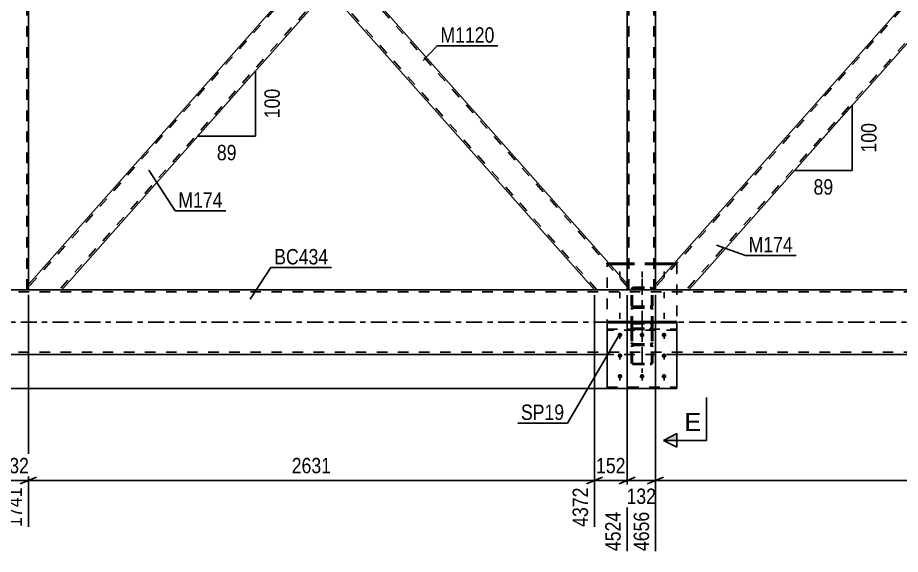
# Model space of a CAD drawing. Header units: millimetres. Extents: x 0 to 841, y 0 to 594.
# Drawn here: x 82.3 to 246.4, y 267.9 to 367.6 of the extents above; entities that cross this region are included whole.
import ezdxf

# ---------------------------------------------------------------- set-up
doc = ezdxf.new("R2010")
doc.units = ezdxf.units.MM
doc.linetypes.add('DXK_LINE_DOT2', pattern=[3.9198, 1.9599, -1.9599])
doc.linetypes.add('DXK_LINE_DOT3', pattern=[5.9187, 2.979, -0.9799, 0.9799, -0.9799])
doc.styles.add('Arial', font='ARIAL.TTF', dxfattribs={"height": 0.2})
doc.styles.add('Arial Narrow', font='ARIALN.TTF', dxfattribs={"height": 0.2})

# ---------------------------------------------------------------- blocks, each defined once
blk = doc.blocks.new('Part-761549750-4733 - 4491')
at = {"color": 7, "linetype": 'DXK_LINE_DOT2'}
for p, q in [((191.88, 309.52), (191.88, 321.95)), ((192.22, 321.95), (191.88, 321.95)), ((192.42, 321.73), (191.88, 321.73)), ((200.89, 321.95), (195.61, 321.95)), ((200.89, 321.73), (195.61, 321.73)), ((204.88, 321.73), (204.2, 321.73)), ((204.88, 321.95), (204.39, 321.95)), ((204.88, 321.95), (204.88, 309.52)), ((191.88, 309.74), (204.88, 309.74)), ((204.88, 309.52), (191.88, 309.52))]:
    blk.add_line(p, q, dxfattribs=at)
at = {"color": 2, "linetype": 'Continuous'}
for p, q in [((195.61, 321.95), (192.22, 321.95)), ((195.61, 321.73), (192.42, 321.73)), ((204.39, 321.95), (200.89, 321.95)), ((204.2, 321.73), (200.89, 321.73))]:
    blk.add_line(p, q, dxfattribs=at)
blk = doc.blocks.new('Part-761549750-4563 - 4491')
at = {"color": 2, "linetype": 'Continuous'}
for p, q in [((204.88, 311.11), (191.88, 311.11)), ((191.88, 311.11), (191.88, 298.68)), ((191.88, 310.89), (204.88, 310.89)), ((204.88, 298.68), (204.88, 311.11)), ((191.88, 298.68), (204.88, 298.68))]:
    blk.add_line(p, q, dxfattribs=at)
at = {"color": 7, "linetype": 'DXK_LINE_DOT2'}
blk.add_line((191.88, 298.9), (204.88, 298.9), dxfattribs=at)
blk = doc.blocks.new('Bolt-761549750-4525 - 4491')
at = {"linetype": 'Continuous'}
for points in [[(194.28, 309.05), (194.37, 309.04), (194.46, 309.02), (194.54, 308.97), (194.61, 308.91), (194.66, 308.84), (194.7, 308.77), (194.72, 308.68), (194.72, 308.59), (194.7, 308.51), (194.66, 308.43), (194.61, 308.36), (194.54, 308.3), (194.46, 308.26), (194.37, 308.23), (194.28, 308.22), (194.19, 308.23), (194.1, 308.26), (194.02, 308.3), (193.95, 308.36), (193.9, 308.43), (193.86, 308.51), (193.84, 308.59), (193.84, 308.68), (193.86, 308.77), (193.9, 308.84), (193.95, 308.91), (194.02, 308.97), (194.1, 309.02), (194.19, 309.04)], [(198.38, 309.05), (198.47, 309.04), (198.56, 309.02), (198.64, 308.97), (198.71, 308.91), (198.76, 308.84), (198.8, 308.77), (198.82, 308.68), (198.82, 308.59), (198.8, 308.51), (198.76, 308.43), (198.71, 308.36), (198.64, 308.3), (198.56, 308.26), (198.47, 308.23), (198.38, 308.22), (198.29, 308.23), (198.2, 308.26), (198.12, 308.3), (198.05, 308.36), (198, 308.43), (197.96, 308.51), (197.94, 308.59), (197.94, 308.68), (197.96, 308.77), (198, 308.84), (198.05, 308.91), (198.12, 308.97), (198.2, 309.02), (198.29, 309.04)], [(202.48, 309.05), (202.57, 309.04), (202.66, 309.02), (202.74, 308.97), (202.81, 308.91), (202.86, 308.84), (202.9, 308.77), (202.92, 308.68), (202.92, 308.59), (202.9, 308.51), (202.86, 308.43), (202.81, 308.36), (202.74, 308.3), (202.66, 308.26), (202.57, 308.23), (202.48, 308.22), (202.39, 308.23), (202.3, 308.26), (202.22, 308.3), (202.15, 308.36), (202.1, 308.43), (202.06, 308.51), (202.04, 308.59), (202.04, 308.68), (202.06, 308.77), (202.1, 308.84), (202.15, 308.91), (202.22, 308.97), (202.3, 309.02), (202.39, 309.04)], [(194.28, 305.2), (194.37, 305.19), (194.46, 305.16), (194.54, 305.12), (194.61, 305.06), (194.66, 304.99), (194.7, 304.91), (194.72, 304.83), (194.72, 304.74), (194.7, 304.66), (194.66, 304.58), (194.61, 304.51), (194.54, 304.45), (194.46, 304.41), (194.37, 304.38), (194.28, 304.37), (194.19, 304.38), (194.1, 304.41), (194.02, 304.45), (193.95, 304.51), (193.9, 304.58), (193.86, 304.66), (193.84, 304.74), (193.84, 304.83), (193.86, 304.91), (193.9, 304.99), (193.95, 305.06), (194.02, 305.12), (194.1, 305.16), (194.19, 305.19)], [(202.48, 305.2), (202.57, 305.19), (202.66, 305.16), (202.74, 305.12), (202.81, 305.06), (202.86, 304.99), (202.9, 304.91), (202.92, 304.83), (202.92, 304.74), (202.9, 304.66), (202.86, 304.58), (202.81, 304.51), (202.74, 304.45), (202.66, 304.41), (202.57, 304.38), (202.48, 304.37), (202.39, 304.38), (202.3, 304.41), (202.22, 304.45), (202.15, 304.51), (202.1, 304.58), (202.06, 304.66), (202.04, 304.74), (202.04, 304.83), (202.06, 304.91), (202.1, 304.99), (202.15, 305.06), (202.22, 305.12), (202.3, 305.16), (202.39, 305.19)], [(194.28, 301.35), (194.37, 301.34), (194.46, 301.31), (194.54, 301.27), (194.61, 301.21), (194.66, 301.14), (194.7, 301.06), (194.72, 300.98), (194.72, 300.89), (194.7, 300.8), (194.66, 300.73), (194.61, 300.66), (194.54, 300.6), (194.46, 300.55), (194.37, 300.53), (194.28, 300.52), (194.19, 300.53), (194.1, 300.55), (194.02, 300.6), (193.95, 300.66), (193.9, 300.73), (193.86, 300.8), (193.84, 300.89), (193.84, 300.98), (193.86, 301.06), (193.9, 301.14), (193.95, 301.21), (194.02, 301.27), (194.1, 301.31), (194.19, 301.34)], [(198.38, 301.35), (198.47, 301.34), (198.56, 301.31), (198.64, 301.27), (198.71, 301.21), (198.76, 301.14), (198.8, 301.06), (198.82, 300.98), (198.82, 300.89), (198.8, 300.8), (198.76, 300.73), (198.71, 300.66), (198.64, 300.6), (198.56, 300.55), (198.47, 300.53), (198.38, 300.52), (198.29, 300.53), (198.2, 300.55), (198.12, 300.6), (198.05, 300.66), (198, 300.73), (197.96, 300.8), (197.94, 300.89), (197.94, 300.98), (197.96, 301.06), (198, 301.14), (198.05, 301.21), (198.12, 301.27), (198.2, 301.31), (198.29, 301.34)], [(202.48, 301.35), (202.57, 301.34), (202.66, 301.31), (202.74, 301.27), (202.81, 301.21), (202.86, 301.14), (202.9, 301.06), (202.92, 300.98), (202.92, 300.89), (202.9, 300.8), (202.86, 300.73), (202.81, 300.66), (202.74, 300.6), (202.66, 300.55), (202.57, 300.53), (202.48, 300.52), (202.39, 300.53), (202.3, 300.55), (202.22, 300.6), (202.15, 300.66), (202.1, 300.73), (202.06, 300.8), (202.04, 300.89), (202.04, 300.98), (202.06, 301.06), (202.1, 301.14), (202.15, 301.21), (202.22, 301.27), (202.3, 301.31), (202.39, 301.34)]]:
    blk.add_hatch(color=1, dxfattribs=at).paths.add_polyline_path(points)
at = {"color": 1, "linetype": 'Continuous'}
for p, q in [((194.28, 309.03), (194.28, 307.9)), ((198.38, 309.03), (198.38, 307.9)), ((202.48, 309.03), (202.48, 307.9)), ((194.28, 305.18), (194.28, 304.05)), ((202.48, 305.18), (202.48, 304.05)), ((194.28, 301.33), (194.28, 300.19)), ((198.38, 301.33), (198.38, 300.19)), ((202.48, 301.33), (202.48, 300.19))]:
    blk.add_line(p, q, dxfattribs=at)
blk = doc.blocks.new('Bolt-761549750-4527 - 4491')
at = {"color": 1, "linetype": 'DXK_LINE_DOT2'}
for p, q in [((194.28, 319.3), (194.28, 320.44)), ((198.38, 319.3), (198.38, 320.44)), ((202.48, 319.3), (202.48, 320.44)), ((194.28, 315.45), (194.28, 316.58)), ((202.48, 315.45), (202.48, 316.58)), ((194.28, 311.6), (194.28, 312.73)), ((198.38, 311.6), (198.38, 312.73)), ((202.48, 311.6), (202.48, 312.73))]:
    blk.add_line(p, q, dxfattribs=at)
blk = doc.blocks.new('Part-761549750-4651 - 4491')
at = {"color": 7, "linetype": 'DXK_LINE_DOT3'}
blk.add_line((198.38, 312.28), (198.38, 301.58), dxfattribs=at)
at = {"color": 7, "linetype": 'DXK_LINE_DOT2'}
for p, q in [((196.38, 310.48), (196.42, 310.67)), ((196.38, 303.58), (196.38, 310.48)), ((196.64, 310.57), (196.62, 310.48)), ((196.62, 303.58), (196.62, 310.48)), ((196.69, 310.66), (196.64, 310.57)), ((196.68, 310.95), (196.86, 310.99)), ((196.77, 310.71), (196.69, 310.66)), ((196.86, 310.73), (196.77, 310.71)), ((196.86, 310.99), (199.9, 310.99)), ((196.86, 310.73), (199.9, 310.73)), ((199.9, 310.99), (200.08, 310.95)), ((199.99, 310.71), (199.9, 310.73)), ((200.07, 310.66), (199.99, 310.71)), ((200.12, 310.57), (200.07, 310.66)), ((200.14, 310.48), (200.12, 310.57)), ((200.14, 303.58), (200.14, 310.48)), ((200.34, 310.67), (200.38, 310.48)), ((200.38, 303.58), (200.38, 310.48)), ((196.42, 307.05), (196.38, 307.24)), ((196.62, 307.24), (196.64, 307.14)), ((196.64, 307.14), (196.69, 307.06)), ((196.69, 307.06), (196.77, 307.01)), ((196.77, 307.01), (196.86, 306.99)), ((196.86, 306.99), (199.9, 306.99)), ((199.9, 306.99), (199.99, 307.01)), ((199.99, 307.01), (200.07, 307.06)), ((200.07, 307.06), (200.12, 307.14)), ((200.12, 307.14), (200.14, 307.24)), ((200.38, 307.24), (200.34, 307.05)), ((196.42, 306.6), (196.38, 306.43)), ((196.52, 306.75), (196.42, 306.6)), ((196.68, 306.85), (196.52, 306.75)), ((196.62, 306.43), (196.64, 306.52)), ((196.64, 306.52), (196.69, 306.59)), ((196.86, 306.88), (196.68, 306.85)), ((196.86, 306.73), (196.68, 306.77)), ((196.69, 306.59), (196.77, 306.64)), ((196.77, 306.64), (196.86, 306.66)), ((196.86, 306.88), (199.9, 306.88)), ((196.86, 306.73), (199.9, 306.73)), ((196.86, 306.66), (199.9, 306.66)), ((200.08, 306.85), (199.9, 306.88)), ((200.08, 306.77), (199.9, 306.73)), ((199.9, 306.66), (199.99, 306.64)), ((199.99, 306.64), (200.07, 306.59)), ((200.07, 306.59), (200.12, 306.52)), ((200.24, 306.75), (200.08, 306.85)), ((200.12, 306.52), (200.14, 306.43)), ((200.34, 306.6), (200.24, 306.75)), ((200.38, 306.43), (200.34, 306.6)), ((196.38, 303.58), (196.42, 303.4)), ((196.42, 303.4), (196.52, 303.26)), ((196.52, 303.26), (196.68, 303.16)), ((196.64, 303.49), (196.62, 303.58)), ((196.69, 303.42), (196.64, 303.49)), ((196.68, 303.16), (196.86, 303.12)), ((196.77, 303.37), (196.69, 303.42)), ((196.86, 303.35), (196.77, 303.37)), ((196.86, 303.35), (199.9, 303.35)), ((196.86, 303.12), (199.9, 303.12)), ((199.99, 303.37), (199.9, 303.35)), ((199.9, 303.12), (200.08, 303.16)), ((200.07, 303.42), (199.99, 303.37)), ((200.12, 303.49), (200.07, 303.42)), ((200.08, 303.16), (200.24, 303.26)), ((200.14, 303.58), (200.12, 303.49)), ((200.24, 303.26), (200.34, 303.4)), ((200.34, 303.4), (200.38, 303.58))]:
    blk.add_line(p, q, dxfattribs=at)
for centre, start, end in [((196.88, 310.5), 114.3191, 159.2408), ((199.88, 310.5), 20.7575, 65.6792), ((196.88, 307.22), 200.7575, 245.6792), ((199.88, 307.22), 294.3191, 339.2408)]:
    blk.add_arc(centre, 0.496, start, end, dxfattribs=at)
blk = doc.blocks.new('Part-761549750-4541 - 4491')
at = {"color": 2, "linetype": 'Continuous'}
for p, q in [((558.69, 317.03), (71.01, 317.03)), ((191.88, 305.03), (71.01, 305.03)), ((425.21, 305.03), (204.88, 305.03))]:
    blk.add_line(p, q, dxfattribs=at)
at = {"color": 7, "linetype": 'DXK_LINE_DOT2'}
for p, q in [((558.69, 316.63), (71.01, 316.63)), ((558.69, 305.43), (71.01, 305.43)), ((204.88, 305.03), (191.88, 305.03))]:
    blk.add_line(p, q, dxfattribs=at)
at = {"color": 7, "linetype": 'DXK_LINE_DOT3'}
blk.add_line((71.01, 311.03), (558.69, 311.03), dxfattribs=at)
blk = doc.blocks.new('Part-761549750-4570 - 4491')
at = {"color": 7, "linetype": 'DXK_LINE_DOT3'}
blk.add_line((198.38, 319.05), (198.38, 308.35), dxfattribs=at)
at = {"color": 7, "linetype": 'DXK_LINE_DOT2'}
for p, q in [((196.38, 317.05), (196.42, 317.23)), ((196.38, 310.15), (196.38, 317.05)), ((196.42, 317.23), (196.52, 317.37)), ((196.52, 317.37), (196.68, 317.47)), ((196.64, 317.14), (196.62, 317.05)), ((196.62, 310.15), (196.62, 317.05)), ((196.69, 317.21), (196.64, 317.14)), ((196.68, 317.47), (196.86, 317.51)), ((196.77, 317.26), (196.69, 317.21)), ((196.86, 317.28), (196.77, 317.26)), ((196.86, 317.51), (199.9, 317.51)), ((196.86, 317.28), (199.9, 317.28)), ((199.9, 317.51), (200.08, 317.47)), ((199.99, 317.26), (199.9, 317.28)), ((200.07, 317.21), (199.99, 317.26)), ((200.12, 317.14), (200.07, 317.21)), ((200.08, 317.47), (200.24, 317.37)), ((200.14, 317.05), (200.12, 317.14)), ((200.14, 310.15), (200.14, 317.05)), ((200.24, 317.37), (200.34, 317.23)), ((200.34, 317.23), (200.38, 317.05)), ((200.38, 310.15), (200.38, 317.05)), ((196.42, 314.02), (196.38, 314.2)), ((196.42, 313.58), (196.38, 313.39)), ((196.52, 313.88), (196.42, 314.02)), ((196.68, 313.78), (196.52, 313.88)), ((196.62, 314.2), (196.64, 314.11)), ((196.64, 314.11), (196.69, 314.04)), ((196.64, 313.49), (196.69, 313.57)), ((196.86, 313.9), (196.68, 313.86)), ((196.86, 313.75), (196.68, 313.78)), ((196.69, 314.04), (196.77, 313.99)), ((196.69, 313.57), (196.77, 313.62)), ((196.77, 313.99), (196.86, 313.97)), ((196.77, 313.62), (196.86, 313.64)), ((196.86, 313.97), (199.9, 313.97)), ((196.86, 313.9), (199.9, 313.9)), ((196.86, 313.75), (199.9, 313.75)), ((196.86, 313.64), (199.9, 313.64)), ((199.9, 313.97), (199.99, 313.99)), ((200.08, 313.86), (199.9, 313.9)), ((200.08, 313.78), (199.9, 313.75)), ((199.9, 313.64), (199.99, 313.62)), ((199.99, 313.99), (200.07, 314.04)), ((199.99, 313.62), (200.07, 313.57)), ((200.07, 314.04), (200.12, 314.11)), ((200.07, 313.57), (200.12, 313.49)), ((200.24, 313.88), (200.08, 313.78)), ((200.12, 314.11), (200.14, 314.2)), ((200.34, 314.02), (200.24, 313.88)), ((200.38, 314.2), (200.34, 314.02)), ((200.38, 313.39), (200.34, 313.58)), ((196.62, 313.39), (196.64, 313.49)), ((200.12, 313.49), (200.14, 313.39)), ((196.38, 310.15), (196.42, 309.96)), ((196.64, 310.06), (196.62, 310.15)), ((196.69, 309.97), (196.64, 310.06)), ((196.68, 309.68), (196.86, 309.64)), ((196.77, 309.92), (196.69, 309.97)), ((196.86, 309.9), (196.77, 309.92)), ((196.86, 309.9), (199.9, 309.9)), ((196.86, 309.64), (199.9, 309.64)), ((199.99, 309.92), (199.9, 309.9)), ((199.9, 309.64), (200.08, 309.68)), ((200.07, 309.97), (199.99, 309.92)), ((200.12, 310.06), (200.07, 309.97)), ((200.14, 310.15), (200.12, 310.06)), ((200.34, 309.96), (200.38, 310.15))]:
    blk.add_line(p, q, dxfattribs=at)
for centre, start, end in [((196.88, 313.41), 114.3191, 159.2408), ((199.88, 313.41), 20.7575, 65.6792), ((196.88, 310.13), 200.7575, 245.6792), ((199.88, 310.13), 294.3191, 339.2408)]:
    blk.add_arc(centre, 0.496, start, end, dxfattribs=at)
blk = doc.blocks.new('Part-761549750-4681 - 4491')
at = {"color": 2, "linetype": 'Continuous'}
for p, q in [((79.01, 317.03), (79.01, 436.63)), ((84.29, 318), (84.29, 435.68))]:
    blk.add_line(p, q, dxfattribs=at)
at = {"color": 7, "linetype": 'DXK_LINE_DOT2'}
for p, q in [((79.01, 436.63), (84.29, 436.63)), ((79.33, 317.03), (79.33, 436.63)), ((83.97, 317.03), (83.97, 436.63)), ((84.29, 435.68), (84.29, 436.63)), ((84.29, 317.03), (79.01, 317.03)), ((84.29, 317.03), (84.29, 318))]:
    blk.add_line(p, q, dxfattribs=at)
blk = doc.blocks.new('Part-761549750-4644 - 4491')
at = {"color": 2, "linetype": 'Continuous'}
for p, q in [((139.98, 372.89), (143.51, 376.87)), ((143.51, 376.87), (195.61, 318.14)), ((189.54, 317.03), (139.98, 372.89)), ((195.61, 318.14), (195.61, 317.03))]:
    blk.add_line(p, q, dxfattribs=at)
at = {"color": 7, "linetype": 'DXK_LINE_DOT2'}
for p, q in [((195.61, 317.66), (143.29, 376.63)), ((140.19, 373.14), (140.21, 373.15)), ((189.96, 317.03), (140.19, 373.14)), ((195.61, 317.03), (189.54, 317.03))]:
    blk.add_line(p, q, dxfattribs=at)
blk = doc.blocks.new('Part-761549750-4666 - 4491')
at = {"color": 7, "linetype": 'DXK_LINE_DOT2'}
for p, q in [((200.89, 436.63), (195.61, 436.63)), ((195.61, 432.76), (195.61, 436.63)), ((195.93, 317.03), (195.93, 436.63)), ((200.57, 317.03), (200.57, 436.63)), ((200.89, 432.76), (200.89, 436.63)), ((195.61, 317.03), (195.61, 318.14)), ((200.89, 317.03), (195.61, 317.03)), ((200.89, 317.03), (200.89, 318))]:
    blk.add_line(p, q, dxfattribs=at)
at = {"color": 2, "linetype": 'Continuous'}
for p, q in [((195.61, 318.14), (195.61, 432.76)), ((200.89, 318), (200.89, 432.76))]:
    blk.add_line(p, q, dxfattribs=at)
blk = doc.blocks.new('Part-761549750-4706 - 4491')
at = {"color": 7, "linetype": 'DXK_LINE_DOT2'}
for p, q in [((306.42, 436.63), (200.89, 317.51)), ((306, 436.63), (312.21, 436.63)), ((312.21, 436.16), (206.65, 317.03)), ((256.54, 380.81), (253.02, 376.83)), ((260.07, 376.83), (256.54, 372.85)), ((200.88, 317.03), (200.89, 317.22)), ((207.08, 317.03), (200.88, 317.03)), ((200.89, 317.37), (200.89, 317.4)), ((200.89, 317.22), (200.89, 317.37))]:
    blk.add_line(p, q, dxfattribs=at)
at = {"color": 2, "linetype": 'Continuous'}
for p, q in [((256.54, 380.81), (306, 436.63)), ((312.21, 436.63), (312.21, 435.67)), ((312.21, 435.67), (260.07, 376.83)), ((253.02, 376.83), (200.89, 318)), ((256.54, 372.85), (207.08, 317.03)), ((200.89, 317.4), (200.88, 317.03)), ((200.89, 317.4), (200.89, 318))]:
    blk.add_line(p, q, dxfattribs=at)
blk = doc.blocks.new('Part-761549750-4721 - 4491')
at = {"color": 7, "linetype": 'DXK_LINE_DOT2'}
for p, q in [((189.82, 436.63), (84.29, 317.52)), ((189.4, 436.63), (195.61, 436.63)), ((195.61, 435.68), (195.61, 436.63)), ((195.61, 436.16), (90.05, 317.03)), ((195.61, 435.68), (193.03, 432.76)), ((136.45, 376.87), (139.98, 380.85)), ((143.51, 376.87), (139.98, 372.89)), ((84.28, 317.03), (84.29, 317.22)), ((90.48, 317.03), (84.28, 317.03)), ((84.29, 317.22), (84.29, 317.4))]:
    blk.add_line(p, q, dxfattribs=at)
at = {"color": 2, "linetype": 'Continuous'}
for p, q in [((139.98, 380.85), (189.4, 436.63)), ((193.03, 432.76), (143.51, 376.87)), ((84.29, 318), (136.45, 376.87)), ((139.98, 372.89), (90.48, 317.03)), ((84.29, 317.4), (84.28, 317.03)), ((84.29, 317.4), (84.29, 318))]:
    blk.add_line(p, q, dxfattribs=at)
blk = doc.blocks.new('StraightDimension-761549750-9946 - 4491')
at = {"color": 7, "linetype": 'Continuous'}
for p, q in [((189.54, 316.03), (189.54, 272.97)), ((195.61, 316.03), (195.61, 268.47)), ((188.04, 280.98), (191.04, 282.18)), ((189.54, 281.58), (195.61, 281.58)), ((197.11, 282.18), (194.11, 280.98))]:
    blk.add_line(p, q, dxfattribs=at)
at = {"color": 0}
blk.add_wipeout([(195.91, 282.33), (195.91, 286.53), (189.23, 286.53), (189.23, 282.33)], dxfattribs=at)
at = {"color": 0, "linetype": 'Continuous'}
blk.add_wipeout([(195.01, 276.38), (190.81, 276.38), (190.81, 267.87), (195.01, 267.87)], dxfattribs=at)
at = {"color": 3, "style": 'Arial Narrow'}
blk.add_text('152', height=2.863, dxfattribs=at).set_placement((189.83, 282.93))
at = {"color": 3, "linetype": 'Continuous', "style": 'Arial Narrow'}
blk.add_text('4524', height=2.863, rotation=90.0002, dxfattribs=at).set_placement((194.41, 268.47))
blk = doc.blocks.new('StraightDimension-761549750-9945 - 4491')
at = {"color": 7, "linetype": 'Continuous'}
for p, q in [((195.61, 316.03), (195.61, 268.47)), ((200.89, 316.12), (200.89, 268.47)), ((194.11, 280.98), (197.11, 282.18)), ((195.61, 281.58), (200.89, 281.58)), ((202.39, 282.18), (199.39, 280.98))]:
    blk.add_line(p, q, dxfattribs=at)
at = {"color": 0}
blk.add_wipeout([(201.59, 276.63), (201.59, 280.83), (194.9, 280.83), (194.9, 276.63)], dxfattribs=at)
at = {"color": 0, "linetype": 'Continuous'}
blk.add_wipeout([(200.29, 276.38), (196.09, 276.38), (196.09, 267.87), (200.29, 267.87)], dxfattribs=at)
at = {"color": 3, "style": 'Arial Narrow'}
blk.add_text('132', height=2.863, dxfattribs=at).set_placement((195.5, 277.23))
at = {"color": 3, "linetype": 'Continuous', "style": 'Arial Narrow'}
blk.add_text('4656', height=2.863, rotation=90.0002, dxfattribs=at).set_placement((199.69, 268.47))
blk = doc.blocks.new('StraightDimension-761549750-9944 - 4491')
at = {"color": 7, "linetype": 'Continuous'}
for p, q in [((200.89, 316.12), (200.89, 268.47)), ((306, 316.03), (306, 272.97)), ((202.39, 282.18), (199.39, 280.98)), ((200.89, 281.58), (306, 281.58)), ((304.5, 280.98), (307.5, 282.18))]:
    blk.add_line(p, q, dxfattribs=at)
at = {"color": 0}
blk.add_wipeout([(257.7, 282.33), (257.7, 286.53), (249.19, 286.53), (249.19, 282.33)], dxfattribs=at)
at = {"color": 0, "linetype": 'Continuous'}
blk.add_wipeout([(305.4, 280.88), (301.2, 280.88), (301.2, 272.37), (305.4, 272.37)], dxfattribs=at)
at = {"color": 3, "style": 'Arial Narrow'}
blk.add_text('2628', height=2.863, dxfattribs=at).set_placement((249.79, 282.93))
at = {"color": 3, "linetype": 'Continuous', "style": 'Arial Narrow'}
blk.add_text('7284', height=2.863, rotation=90.0002, dxfattribs=at).set_placement((304.8, 272.97))
blk = doc.blocks.new('StraightDimension-761549750-9947 - 4491')
at = {"color": 7, "linetype": 'Continuous'}
for p, q in [((84.28, 316.12), (84.28, 272.97)), ((189.54, 316.03), (189.54, 272.97)), ((85.78, 282.18), (82.78, 280.98)), ((84.28, 281.58), (189.54, 281.58)), ((188.04, 280.98), (191.04, 282.18))]:
    blk.add_line(p, q, dxfattribs=at)
at = {"color": 0}
blk.add_wipeout([(141.17, 282.33), (141.17, 286.53), (132.65, 286.53), (132.65, 282.33)], dxfattribs=at)
at = {"color": 0, "linetype": 'Continuous'}
blk.add_wipeout([(188.94, 280.88), (184.74, 280.88), (184.74, 272.37), (188.94, 272.37)], dxfattribs=at)
at = {"color": 3, "style": 'Arial Narrow'}
blk.add_text('2631', height=2.863, dxfattribs=at).set_placement((133.25, 282.93))
at = {"color": 3, "linetype": 'Continuous', "style": 'Arial Narrow'}
blk.add_text('4372', height=2.863, rotation=90.0002, dxfattribs=at).set_placement((188.34, 272.97))
blk = doc.blocks.new('StraightDimension-761549750-9948 - 4491')
at = {"color": 7, "linetype": 'Continuous'}
for p, q in [((79.01, 316.03), (79.01, 272.97)), ((84.28, 316.12), (84.28, 272.97)), ((77.51, 280.98), (80.51, 282.18)), ((79.01, 281.58), (84.28, 281.58)), ((85.78, 282.18), (82.78, 280.98))]:
    blk.add_line(p, q, dxfattribs=at)
at = {"color": 0}
blk.add_wipeout([(84.99, 282.33), (84.99, 286.53), (78.3, 286.53), (78.3, 282.33)], dxfattribs=at)
at = {"color": 0, "linetype": 'Continuous'}
blk.add_wipeout([(83.68, 280.88), (79.48, 280.88), (79.48, 272.37), (83.68, 272.37)], dxfattribs=at)
at = {"color": 3, "style": 'Arial Narrow'}
blk.add_text('132', height=2.863, dxfattribs=at).set_placement((78.9, 282.93))
at = {"color": 3, "linetype": 'Continuous', "style": 'Arial Narrow'}
blk.add_text('1741', height=2.863, rotation=90.0002, dxfattribs=at).set_placement((83.08, 272.97))
blk = doc.blocks.new('AngleDimension-761549750-11261 - 4491')
at = {"color": 7, "linetype": 'Continuous'}
for p, q in [((126.53, 357.72), (115.79, 345.59)), ((126.53, 357.72), (126.53, 345.59)), ((116.19, 346.05), (115.79, 345.59)), ((126.53, 345.59), (115.79, 345.59))]:
    blk.add_line(p, q, dxfattribs=at)
at = {"color": 0}
for points in [[(131.63, 354.99), (127.43, 354.99), (127.43, 348.31), (131.63, 348.31)], [(123.59, 340.49), (123.59, 344.69), (118.73, 344.69), (118.73, 340.49)]]:
    blk.add_wipeout(points, dxfattribs=at)
at = {"color": 3, "style": 'Arial Narrow'}
blk.add_text('100', height=2.863, rotation=90.0002, dxfattribs=at).set_placement((131.03, 348.91))
blk.add_text('89', height=2.863, dxfattribs=at).set_placement((119.33, 341.09))
blk = doc.blocks.new('AngleDimension-761549750-11295 - 4491')
at = {"color": 7, "linetype": 'Continuous'}
for p, q in [((237.48, 351.33), (226.74, 339.21)), ((237.48, 351.33), (237.48, 339.21)), ((236.48, 350.21), (226.74, 339.21)), ((237.48, 339.21), (226.74, 339.21))]:
    blk.add_line(p, q, dxfattribs=at)
at = {"color": 0}
for points in [[(242.58, 348.61), (238.38, 348.61), (238.38, 341.93), (242.58, 341.93)], [(234.54, 334.11), (234.54, 338.31), (229.68, 338.31), (229.68, 334.11)]]:
    blk.add_wipeout(points, dxfattribs=at)
at = {"color": 3, "style": 'Arial Narrow'}
blk.add_text('100', height=2.863, rotation=90.0002, dxfattribs=at).set_placement((241.98, 342.53))
blk.add_text('89', height=2.863, dxfattribs=at).set_placement((230.28, 334.71))
blk = doc.blocks.new('StraightDimension-761549750-11775 - 4491')
at = {"color": 7, "linetype": 'Continuous'}
blk.add_line((191.96, 298.68), (29.19, 298.68), dxfattribs=at)
blk = doc.blocks.new('Mark-761549750-4537 - 4491')
at = {"color": 0}
blk.add_wipeout([(140.04, 321.74), (140.04, 324.74), (129.99, 324.74), (129.99, 321.74)], dxfattribs=at)
blk.add_wipeout([(140.04, 321.74), (140.04, 324.74), (129.99, 324.74), (129.99, 321.74)], dxfattribs=at)
at = {"color": 30, "linetype": 'Continuous'}
for p, q in [((125.52, 315.27), (129.39, 321.14)), ((129.39, 321.14), (140.64, 321.14))]:
    blk.add_line(p, q, dxfattribs=at)
at = {"color": 3, "style": 'Arial Narrow'}
blk.add_text('BC434', height=2.863, dxfattribs=at).set_placement((129.99, 321.74))
blk = doc.blocks.new('Mark-761549750-4559 - 4491')
at = {"color": 0}
blk.add_wipeout([(183.91, 292.84), (183.91, 295.84), (175.87, 295.84), (175.87, 292.84)], dxfattribs=at)
blk.add_wipeout([(183.91, 292.84), (183.91, 295.84), (175.87, 295.84), (175.87, 292.84)], dxfattribs=at)
at = {"color": 30, "linetype": 'Continuous'}
for p in [(194.25, 308.84), (175.27, 292.24)]:
    blk.add_line(p, (184.51, 292.24), dxfattribs=at)
at = {"color": 3, "style": 'Arial Narrow'}
blk.add_text('SP19', height=2.863, dxfattribs=at).set_placement((175.87, 292.84))
blk = doc.blocks.new('Mark-761549750-4640 - 4491')
at = {"color": 0}
blk.add_wipeout([(170.95, 362.94), (170.95, 365.94), (160.9, 365.94), (160.9, 362.94)], dxfattribs=at)
blk.add_wipeout([(170.95, 362.94), (170.95, 365.94), (160.9, 365.94), (160.9, 362.94)], dxfattribs=at)
at = {"color": 30, "linetype": 'Continuous'}
for p, q in [((157.68, 359.61), (160.3, 362.34)), ((160.3, 362.34), (171.55, 362.34))]:
    blk.add_line(p, q, dxfattribs=at)
at = {"color": 3, "style": 'Arial Narrow'}
blk.add_text('M1120', height=2.863, dxfattribs=at).set_placement((160.9, 362.94))
blk = doc.blocks.new('Mark-761549750-4702 - 4491')
at = {"color": 0}
blk.add_wipeout([(226.42, 323.99), (226.42, 326.99), (218.2, 326.99), (218.2, 323.99)], dxfattribs=at)
blk.add_wipeout([(226.42, 323.99), (226.42, 326.99), (218.2, 326.99), (218.2, 323.99)], dxfattribs=at)
at = {"color": 30, "linetype": 'Continuous'}
for p, q in [((212.24, 325.29), (217.6, 323.39)), ((217.6, 323.39), (227.02, 323.39))]:
    blk.add_line(p, q, dxfattribs=at)
at = {"color": 3, "style": 'Arial Narrow'}
blk.add_text('M174', height=2.863, dxfattribs=at).set_placement((218.2, 323.99))
blk = doc.blocks.new('Mark-761549750-4717 - 4491')
at = {"color": 0}
blk.add_wipeout([(120.4, 332.28), (120.4, 335.28), (112.17, 335.28), (112.17, 332.28)], dxfattribs=at)
blk.add_wipeout([(120.4, 332.28), (120.4, 335.28), (112.17, 335.28), (112.17, 332.28)], dxfattribs=at)
at = {"color": 30, "linetype": 'Continuous'}
for p, q in [((106.66, 339.27), (111.57, 331.68)), ((111.57, 331.68), (121, 331.68))]:
    blk.add_line(p, q, dxfattribs=at)
at = {"color": 3, "style": 'Arial Narrow'}
blk.add_text('M174', height=2.863, dxfattribs=at).set_placement((112.17, 332.28))
blk = doc.blocks.new('SectionMark-761549750-5482 - 4491')
at = {"linetype": 'Continuous'}
for points in [[(204.88, 463.57), (204.88, 462.32), (202.38, 463.57)], [(204.88, 290.29), (204.88, 289.04), (202.38, 289.04)]]:
    blk.add_hatch(color=6, dxfattribs=at).paths.add_polyline_path(points)
at = {"color": 6, "linetype": 'Continuous'}
for p, q in [((202.38, 463.57), (204.88, 464.82)), ((204.88, 462.32), (204.88, 464.82)), ((210.38, 463.57), (202.38, 463.57)), ((202.38, 463.57), (204.88, 462.32)), ((210.38, 463.57), (210.38, 455.57)), ((210.38, 289.04), (210.38, 297.04)), ((202.38, 289.04), (204.88, 290.29)), ((210.38, 289.04), (202.38, 289.04)), ((204.88, 287.79), (202.38, 289.04)), ((204.88, 290.29), (204.88, 287.79))]:
    blk.add_line(p, q, dxfattribs=at)
at = {"color": 0, "linetype": 'Continuous'}
for points in [[(209.38, 458.32), (209.38, 461.82), (206.27, 461.82), (206.27, 458.32)], [(209.38, 290.79), (209.38, 294.29), (206.27, 294.29), (206.27, 290.79)]]:
    blk.add_wipeout(points, dxfattribs=at)
at = {"color": 3, "linetype": 'Continuous', "style": 'Arial'}
for p in [(206.27, 458.32), (206.27, 290.79)]:
    blk.add_text('E', height=3.34, dxfattribs=at).set_placement(p)

msp = doc.modelspace()

# ---------------------------------------------------------------- block references
for name in ['Part-761549750-4681 - 4491', 'Part-761549750-4721 - 4491', 'Part-761549750-4666 - 4491', 'Part-761549750-4706 - 4491', 'Part-761549750-4644 - 4491', 'Part-761549750-4733 - 4491', 'Bolt-761549750-4527 - 4491', 'Part-761549750-4570 - 4491', 'Part-761549750-4541 - 4491', 'Part-761549750-4651 - 4491', 'Part-761549750-4563 - 4491', 'Bolt-761549750-4525 - 4491']:
    msp.add_blockref(name, (0, 0))

# ---------------------------------------------------------------- next in the draw order: block references
for name in ['AngleDimension-761549750-11261 - 4491', 'AngleDimension-761549750-11295 - 4491', 'Mark-761549750-4702 - 4491', 'StraightDimension-761549750-9946 - 4491']:
    msp.add_blockref(name, (0, 0))

# ---------------------------------------------------------------- next in the draw order: block references
for name in ['StraightDimension-761549750-9947 - 4491', 'StraightDimension-761549750-9945 - 4491']:
    msp.add_blockref(name, (0, 0))

# ---------------------------------------------------------------- next in the draw order: block references
for name in ['StraightDimension-761549750-9948 - 4491', 'StraightDimension-761549750-9944 - 4491']:
    msp.add_blockref(name, (0, 0))

# ---------------------------------------------------------------- next in the draw order: block references
for name in ['SectionMark-761549750-5482 - 4491', 'StraightDimension-761549750-11775 - 4491']:
    msp.add_blockref(name, (0, 0))

# ---------------------------------------------------------------- next in the draw order: block references
for name in ['Mark-761549750-4640 - 4491', 'Mark-761549750-4717 - 4491', 'Mark-761549750-4537 - 4491', 'Mark-761549750-4559 - 4491']:
    msp.add_blockref(name, (0, 0))

doc.saveas('drawing.dxf')
